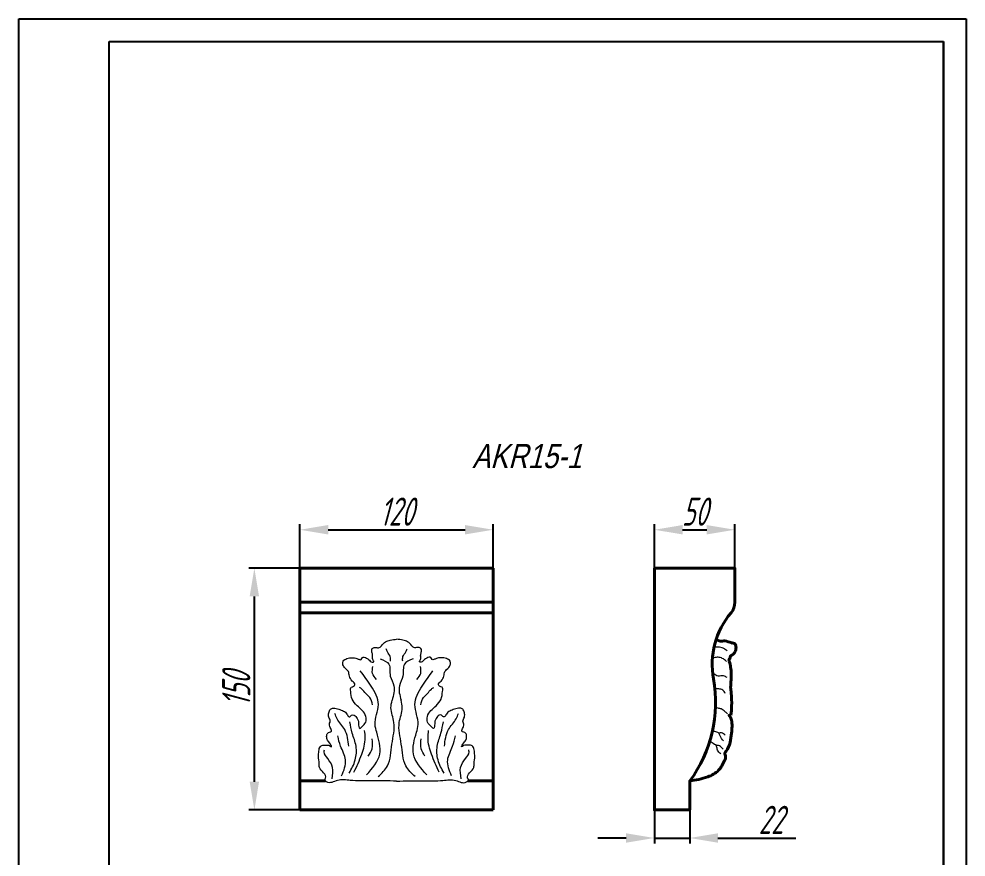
# Model space of a CAD drawing. Header units: millimetres. Extents: x 0 to 588, y 0 to 832.
# Drawn here: x 0 to 588, y 312 to 832 of the extents above; entities that cross this region are included whole.
import ezdxf

# ---------------------------------------------------------------- set-up
doc = ezdxf.new("R2010")
doc.units = ezdxf.units.MM
for name, color, linetype, lineweight in [('архио', 252, 'Continuous', 40), ('ПВХ', 96, 'Continuous', 20), ('Размеры и Текст', 185, 'Continuous', 9)]:
    doc.layers.add(name, color=color, linetype=linetype, lineweight=lineweight)
doc.styles.add('SIMPLEX', font='', dxfattribs={"width": 0.8, "oblique": 15})
doc.styles.get("Standard").update_dxf_attribs({"font": 'ARIAL.TTF'})
doc.styles.get('SIMPLEX').set_extended_font_data('GOST 2.304-81')
doc.dimstyles.new('1K5', dxfattribs={"dimscale": 5, "dimtxt": 3.5, "dimasz": 3.5, "dimexe": 0.7, "dimexo": 0, "dimgap": 0.5, "dimtad": 1, "dimdec": 0, "dimtxsty": 'SIMPLEX', "dimcen": 3.5, "dimadec": 0, "dimazin": 2, "dimtfac": 1, "dimtdec": 0, "dimtmove": 0, "dimatfit": 3, "dimldrblk": 'OPEN', "dimfxl": 1, "dimtolj": 1, "dimtzin": 0, "dimarcsym": 0})

# ---------------------------------------------------------------- blocks, each defined once
blk = doc.blocks.new('*D9')
at = {"layer": 'Defpoints', "color": 0, "transparency": 16777216}
for p in [(146.13, 490.83), (174.44, 490.83), (174.44, 340.83)]:
    blk.add_point(p, dxfattribs=at)
at = {"layer": 'Размеры и Текст', "color": 0, "lineweight": -2, "transparency": 16777216}
for p, q in [((174.44, 490.83), (142.63, 490.83)), ((146.13, 358.33), (146.13, 473.33)), ((174.44, 340.83), (142.63, 340.83))]:
    blk.add_line(p, q, dxfattribs=at)
at = {"layer": 'Размеры и Текст', "color": 0, "transparency": 16777216}
for points in [[(143.21, 473.33), (149.04, 473.33), (146.13, 490.83)], [(143.21, 358.33), (149.04, 358.33), (146.13, 340.83)]]:
    blk.add_solid(points, dxfattribs=at)
at = {"layer": 'Размеры и Текст', "color": 0, "transparency": 16777216, "insert": (134.88, 415.83), "char_height": 17.5, "attachment_point": 5, "rotation": 90, "style": 'SIMPLEX'}
blk.add_mtext('\\A1;150', dxfattribs=at)
blk = doc.blocks.new('_OPEN')
at = {"color": 0, "linetype": 'ByBlock'}
for p, q in [((-1, 0.167), (0, 0)), ((0, 0), (-1, -0.167)), ((0, 0), (-1, 0))]:
    blk.add_line(p, q, dxfattribs=at)
blk = doc.blocks.new('*D10')
at = {"layer": 'Defpoints', "color": 0, "transparency": 16777216}
for p in [(294.44, 514.68), (174.44, 490.83), (294.44, 490.83)]:
    blk.add_point(p, dxfattribs=at)
at = {"layer": 'Размеры и Текст', "color": 0, "lineweight": -2, "transparency": 16777216}
for p, q in [((174.44, 490.83), (174.44, 518.18)), ((294.44, 490.83), (294.44, 518.18)), ((191.94, 514.68), (276.94, 514.68))]:
    blk.add_line(p, q, dxfattribs=at)
at = {"layer": 'Размеры и Текст', "color": 0, "transparency": 16777216}
for points in [[(191.94, 517.6), (191.94, 511.77), (174.44, 514.68)], [(276.94, 517.6), (276.94, 511.77), (294.44, 514.68)]]:
    blk.add_solid(points, dxfattribs=at)
at = {"layer": 'Размеры и Текст', "color": 0, "transparency": 16777216, "insert": (234.44, 525.93), "char_height": 17.5, "attachment_point": 5, "style": 'SIMPLEX'}
blk.add_mtext('\\A1;120', dxfattribs=at)
blk = doc.blocks.new('*D11')
at = {"layer": 'Defpoints', "color": 0, "transparency": 16777216}
for p in [(444.44, 514.68), (394.44, 490.83), (444.44, 490.83)]:
    blk.add_point(p, dxfattribs=at)
at = {"layer": 'Размеры и Текст', "color": 0, "lineweight": -2, "transparency": 16777216}
for p, q in [((394.44, 490.83), (394.44, 518.18)), ((444.44, 490.83), (444.44, 518.18)), ((411.94, 514.68), (426.94, 514.68))]:
    blk.add_line(p, q, dxfattribs=at)
at = {"layer": 'Размеры и Текст', "color": 0, "transparency": 16777216}
for points in [[(411.94, 517.6), (411.94, 511.77), (394.44, 514.68)], [(426.94, 517.6), (426.94, 511.77), (444.44, 514.68)]]:
    blk.add_solid(points, dxfattribs=at)
at = {"layer": 'Размеры и Текст', "color": 0, "transparency": 16777216, "insert": (419.44, 525.93), "char_height": 17.5, "attachment_point": 5, "style": 'SIMPLEX'}
blk.add_mtext('\\A1;50', dxfattribs=at)
blk = doc.blocks.new('*D12')
at = {"layer": 'Defpoints', "color": 0, "transparency": 16777216}
for p in [(394.44, 340.83), (416.44, 340.83), (416.44, 323.41)]:
    blk.add_point(p, dxfattribs=at)
at = {"layer": 'Размеры и Текст', "color": 0, "lineweight": -2, "transparency": 16777216}
for p, q in [((394.44, 340.83), (394.44, 319.91)), ((416.44, 340.83), (416.44, 319.91)), ((376.94, 323.41), (359.44, 323.41)), ((394.44, 323.41), (416.44, 323.41)), ((433.94, 323.41), (482.24, 323.41))]:
    blk.add_line(p, q, dxfattribs=at)
at = {"layer": 'Размеры и Текст', "color": 0, "transparency": 16777216}
for points in [[(376.94, 326.33), (376.94, 320.49), (394.44, 323.41)], [(433.94, 326.33), (433.94, 320.49), (416.44, 323.41)]]:
    blk.add_solid(points, dxfattribs=at)
at = {"layer": 'Размеры и Текст', "color": 0, "transparency": 16777216, "insert": (466.84, 334.66), "char_height": 17.5, "attachment_point": 5, "style": 'SIMPLEX'}
blk.add_mtext('\\A1;22', dxfattribs=at)

msp = doc.modelspace()

# ---------------------------------------------------------------- linework, layer by layer
for p, q in [((-0.04, 0.03), (-0.04, 831.63)), ((-0.04, 831.63), (587.96, 831.63)), ((587.96, 831.63), (587.96, 0.03)), ((55.96, 14.03), (55.96, 817.63)), ((55.96, 817.63), (573.96, 817.63)), ((573.96, 817.63), (573.96, 14.03)), ((573.96, 56.03), (573.96, 817.63))]:
    msp.add_line(p, q)
at = {"layer": 'архио'}
for p, q in [((294.44, 340.83), (294.44, 490.83)), ((174.44, 340.83), (294.44, 340.83))]:
    msp.add_line(p, q, dxfattribs=at)
for points in [[(174.44, 490.83), (294.44, 490.83)], [(174.44, 490.83), (174.44, 340.83)], [(174.44, 469.68), (294.44, 469.68)], [(294.44, 463.23), (174.44, 463.23)], [(174.44, 358.83), (190.21, 358.83)], [(278.68, 358.83), (294.44, 358.83)]]:
    msp.add_lwpolyline(points, dxfattribs=at)
msp.add_lwpolyline([(394.44, 490.83), (444.44, 490.83), (444.44, 469.68, -0.176831), (442.09, 463.23, 0.223421), (431.13, 422.11, -0.206483), (416.44, 358.83), (416.44, 340.83), (394.44, 340.83)], format="xyb", close=True, dxfattribs=at)
for points in [[(441.97, 399.66), (442.44, 405.36), (442.13, 413.38), (441.82, 416.89), (442.07, 421.49), (441.82, 429.34), (440.95, 433.01), (440.78, 433.67), (441.58, 435.57), (441.64, 436.22), (442.84, 437.01), (444.47, 438.89), (445.14, 441.64), (444.53, 443.74), (442.49, 444.51), (438.24, 445.68), (435.23, 445.6), (432.85, 446.69)], [(416.44, 358.83), (427.57, 361.32), (434.34, 365.42), (438.06, 371.51), (438.67, 373.76), (438.28, 376.21), (439.01, 377.38), (442.36, 388.42), (442.37, 396.55), (441.23, 399.02), (440.89, 399.56), (441.97, 399.66)]]:
    msp.add_spline(points, degree=3, dxfattribs=at)
at = {"layer": 'ПВХ', "linetype": 'Continuous'}
for points in [[(234.44, 358.73), (229.07, 358.84), (219.48, 359.01), (207.22, 358.72), (198.11, 360.28), (192.56, 356.54), (189.54, 359.35), (191.94, 362.65), (186.08, 365.34), (186.5, 370.32), (185.66, 373.69), (186.24, 377.16), (186.47, 380.43), (189.18, 381.19), (191.14, 381.02), (192.74, 381.1), (194.62, 379.28), (193.01, 382.52), (191.39, 383.62), (190.84, 386.26), (191.18, 388.56), (192.8, 388.97), (194.6, 389.79), (192.89, 392.15), (192.44, 394.25), (193.73, 396.39), (191.97, 398.43), (192.25, 401.04), (193.04, 403.42), (195.7, 404.29), (198.4, 403.28), (201.45, 402.43), (203.62, 400.78), (204.34, 398.37), (205.9, 398.69), (206.43, 399.89), (208.65, 399.74), (209.86, 397.89), (211.04, 395.39), (210.65, 393.5), (211.37, 390.79), (213.47, 393.13), (215.61, 394.76), (215.64, 400.96), (210.55, 404.43), (206.41, 409.43), (206.05, 413.29), (205.63, 417.17), (207.72, 417.31), (209.21, 419.02), (206.26, 420.96), (204.98, 423.57), (204.79, 427.1), (202.19, 428.83), (200.77, 431.11), (201.12, 433.62), (203.77, 434.99), (206.67, 435.39), (209.48, 435.03), (211.04, 434.12), (212.73, 433.94), (213.09, 436.21), (216.19, 434.94), (217.75, 433.7), (218.97, 432.27), (220.81, 432.75), (218.96, 434.43), (219.82, 436.51), (219.04, 438.64), (218.88, 441.07), (221.14, 442.02), (223.27, 440.95), (225.45, 443.08), (227.28, 445.41), (230.74, 446.08), (233.25, 446.75), (234.44, 446.69)], [(234.44, 358.73), (239.82, 358.84), (249.4, 359.01), (261.67, 358.72), (270.77, 360.28), (276.33, 356.54), (279.35, 359.35), (276.95, 362.65), (282.81, 365.34), (282.39, 370.32), (283.23, 373.69), (282.64, 377.16), (282.42, 380.43), (279.7, 381.19), (277.74, 381.02), (276.14, 381.1), (274.26, 379.28), (275.88, 382.52), (277.5, 383.62), (278.04, 386.26), (277.71, 388.56), (276.09, 388.97), (274.29, 389.79), (276, 392.15), (276.44, 394.25), (275.16, 396.39), (276.92, 398.43), (276.63, 401.04), (275.84, 403.42), (273.19, 404.29), (270.48, 403.28), (267.44, 402.43), (265.26, 400.78), (264.55, 398.37), (262.98, 398.69), (262.46, 399.89), (260.23, 399.74), (259.03, 397.89), (257.85, 395.39), (258.24, 393.5), (257.51, 390.79), (255.42, 393.13), (253.28, 394.76), (253.24, 400.96), (258.34, 404.43), (262.47, 409.43), (262.84, 413.29), (263.26, 417.17), (261.17, 417.31), (259.67, 419.02), (262.63, 420.96), (263.9, 423.57), (264.09, 427.1), (266.69, 428.83), (268.11, 431.11), (267.76, 433.62), (265.12, 434.99), (262.21, 435.39), (259.41, 435.03), (257.85, 434.12), (256.16, 433.94), (255.8, 436.21), (252.7, 434.94), (251.14, 433.7), (249.91, 432.27), (248.08, 432.75), (249.93, 434.43), (249.06, 436.51), (249.85, 438.64), (250.01, 441.07), (247.75, 442.02), (245.61, 440.95), (243.43, 443.08), (241.6, 445.41), (238.15, 446.08), (235.64, 446.75), (234.44, 446.69)]]:
    msp.add_open_spline(points, degree=3, knots=[1.790003, 1.790003, 1.790003, 1.790003, 17.915983, 30.54931, 38.575413, 45.304405, 47.038511, 48.195661, 55.738975, 58.183545, 62.787381, 65.880374, 69.053053, 71.275481, 73.353587, 74.955898, 76.406649, 78.203036, 81.269133, 83.615242, 85.858562, 87.109922, 88.461774, 90.794787, 93.561695, 94.946039, 97.572567, 100.257604, 102.665477, 104.497713, 107.883843, 111.100601, 113.879987, 116.135533, 116.856258, 118.066163, 119.577165, 122.353702, 124.316023, 127.545811, 128.9201, 130.289211, 134.400005, 137.923281, 146.544915, 151.583359, 156.507094, 159.097086, 160.676832, 161.926832, 164.805289, 168.343474, 171.138021, 174.665373, 177.051092, 178.887333, 181.526182, 185.093094, 187.848846, 189.63415, 190.742746, 192.097632, 194.738836, 197.652718, 198.992865, 200.043925, 201.551757, 203.866655, 206.265363, 208.388037, 210.1669, 212.446072, 214.722076, 218.246707, 221.255543, 225.124434, 225.124434, 225.124434, 225.124434], dxfattribs=at)
for points in [[(439.61, 439.45), (437.27, 441.17), (434.16, 441.79), (432.55, 441.86)], [(230.64, 433.11), (230.51, 435.97), (228.71, 438.89), (227.96, 440.82)], [(238.25, 433.11), (238.37, 435.97), (240.18, 438.89), (240.93, 440.82)], [(439.22, 432.97), (436.65, 434.89), (434.05, 435.54), (431.4, 435.19)], [(221.86, 421.85), (219.5, 425.58), (219.69, 429.87)], [(224.26, 434.49), (229.61, 431.3), (230.5, 423.92), (232.71, 417.91), (231.65, 408.9)], [(244.62, 434.49), (239.28, 431.3), (238.38, 423.92), (236.18, 417.91), (237.24, 408.9)], [(247.02, 421.85), (249.39, 425.58), (249.2, 429.87)], [(215.72, 362.53), (224, 375.51), (222.09, 389), (221.07, 393.84), (223.11, 406.19), (218.65, 417.64), (211.9, 427.06)], [(253.16, 362.53), (244.89, 375.51), (246.8, 389), (247.82, 393.84), (245.78, 406.19), (250.24, 417.64), (256.98, 427.06)], [(439.66, 422.93), (437.34, 424.09), (434, 423.9), (431.44, 425.2)], [(219.43, 406.09), (217.78, 410.67), (215.36, 413.09), (212.87, 415.83), (211.41, 416.78)], [(249.45, 406.09), (251.11, 410.67), (253.53, 413.09), (256.02, 415.83), (257.48, 416.78)], [(438.49, 413.05), (436.86, 415.23), (434.53, 415.93), (433.13, 416), (431.97, 416.32)], [(222.99, 361.51), (228.72, 368.13), (231.52, 381.62), (232.8, 395.11), (230.93, 404.21), (231.65, 408.9)], [(245.9, 361.51), (240.17, 368.13), (237.36, 381.62), (236.09, 395.11), (237.96, 404.21), (237.24, 408.9)], [(204.77, 380.35), (202.22, 390.66), (197.51, 397.41), (196.11, 400.71)], [(264.12, 380.35), (266.67, 390.66), (271.38, 397.41), (272.78, 400.71)], [(439.82, 400.53), (438.26, 401.93), (435.93, 403.48), (434.07, 403.95), (432.39, 404.43)], [(205.03, 363.67), (208.72, 371.82), (209.23, 380.35), (206.94, 388.49), (205.41, 395.49)], [(263.86, 363.67), (260.17, 371.82), (259.66, 380.35), (261.95, 388.49), (263.48, 395.49)], [(207.95, 364.18), (212.79, 375.38), (214.96, 385.57), (214.58, 390.02)], [(260.93, 364.18), (256.09, 375.38), (253.93, 385.57), (254.31, 390.02)], [(437.35, 383.68), (435.25, 386.75), (434.28, 388.59), (432.09, 389.47), (430.48, 389.68)], [(438.49, 387.28), (436.12, 388.59), (434.31, 388.56)], [(200.31, 362.02), (202.73, 371.95), (199.68, 380.35), (197.89, 386.84)], [(216.87, 374.24), (219.16, 378.81), (219.26, 384.98)], [(252.01, 374.24), (249.73, 378.81), (249.63, 384.98)], [(268.57, 362.02), (266.15, 371.95), (269.21, 380.35), (270.99, 386.84)], [(437.18, 378.48), (434.85, 380.53), (432.53, 381.18), (429.72, 383.02)], [(194.33, 360.11), (194.71, 367.24), (191.65, 372.71), (189.49, 376.79), (189.61, 378.19)], [(274.56, 360.11), (274.18, 367.24), (277.24, 372.71), (279.4, 376.79), (279.27, 378.19)], [(435.72, 375.56), (433.67, 377.94), (433.02, 380.26), (432.53, 381.18)]]:
    msp.add_spline(points, degree=3, dxfattribs=at)

# ---------------------------------------------------------------- texts
at = {"oblique": 15, "width": 0.8}
msp.add_text('AKR15-1', height=15, dxfattribs=at).set_placement((281.32, 552.92))

# ---------------------------------------------------------------- dimensions: what is measured, and where the dimension line sits
at = {"layer": 'Размеры и Текст'}
for base, p1, p2, picture, middle in [((294.44, 514.68), (174.44, 490.83), (294.44, 490.83), '*D10', (234.44, 525.93)), ((444.44, 514.68), (394.44, 490.83), (444.44, 490.83), '*D11', (419.44, 525.93)), ((416.44, 323.41), (394.44, 340.83), (416.44, 340.83), '*D12', (466.84, 334.66))]:
    dim = msp.add_linear_dim(base=base, p1=p1, p2=p2, dimstyle='1K5', dxfattribs=at)
    dim.commit()
    dim.dimension.update_dxf_attribs({"geometry": picture, "text_midpoint": middle})
dim = msp.add_linear_dim(base=(146.13, 490.83), p1=(174.44, 340.83), p2=(174.44, 490.83), angle=90, dimstyle='1K5', dxfattribs=at)
dim.commit()
dim.dimension.update_dxf_attribs({"geometry": '*D9', "text_midpoint": (134.88, 415.83)})

doc.saveas('drawing.dxf')
